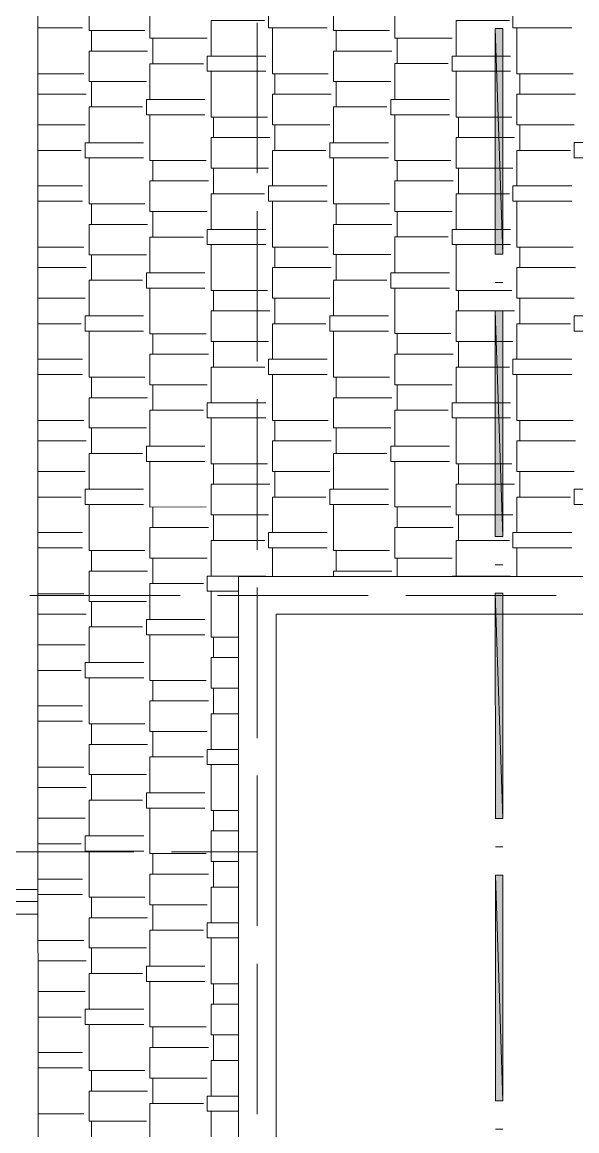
# Model space of a CAD drawing. Header units: metres. Extents: x 14 to 155, y 0 to 125.
# Drawn here: x 103.364 to 105.576, y 105.381 to 109.8 of the extents above; entities that cross this region are included whole.
import ezdxf

# ---------------------------------------------------------------- set-up
doc = ezdxf.new("R2010")
doc.units = ezdxf.units.M
doc.layers.add('PDF2_Geometry', color=7, linetype='Continuous', true_color=0xffbe80)
doc.layers.add('PDF2_Solid Fills', color=7, linetype='Continuous')

msp = doc.modelspace()

# ---------------------------------------------------------------- linework, layer by layer
at = {"layer": 'PDF2_Geometry', "color": 0, "lineweight": 5}
msp.add_lwpolyline([(103.4274, 106.2442), (101.469, 106.2441), (101.4688, 112.3917), (103.4271, 112.3918)], dxfattribs=at)
for points in [[(106.3024, 99.7912), (103.4275, 99.7911), (103.427, 112.3918), (114.5739, 112.3922), (114.5744, 99.7915), (113.7253, 99.7915), (113.7253, 98.1903), (106.3025, 98.19)], [(112.995, 105.2402), (112.9949, 107.5903), (104.2263, 107.5899), (104.2264, 105.4435), (104.2264, 104.0414), (108.375, 104.0416), (108.3749, 105.2401)], [(112.8446, 105.3907), (108.2245, 105.3905), (108.2246, 104.1905), (104.3768, 104.1903), (104.3767, 107.4396), (112.8446, 107.4399)]]:
    msp.add_lwpolyline(points, close=True, dxfattribs=at)
at = {"layer": 'PDF2_Geometry', "color": 0, "lineweight": 0}
for points in [[(103.6309, 109.9493), (103.6309, 109.766), (103.8534, 109.766)], [(104.6053, 109.9494), (104.6054, 109.7661), (104.8294, 109.7661)], [(104.1071, 109.8585), (103.8737, 109.8585), (103.8737, 109.7363)], [(104.5803, 109.8381), (104.3469, 109.8381), (104.3469, 109.7769)], [(105.0832, 109.8585), (104.8498, 109.8585), (104.8498, 109.7364)], [(105.5564, 109.8381), (105.3214, 109.8381), (105.3214, 109.777)], [(103.4272, 109.777), (103.6043, 109.777)], [(104.3312, 109.8068), (104.1181, 109.8067), (104.1181, 109.6641)], [(104.3014, 109.7974), (104.3014, 109.1973)], [(104.3469, 109.777), (104.5803, 109.777)], [(104.3625, 109.777), (104.3625, 109.5937), (104.585, 109.5938)], [(105.3073, 109.8068), (105.0942, 109.8068), (105.0942, 109.6642)], [(105.3214, 109.7771), (105.5564, 109.7771)], [(105.337, 109.7771), (105.337, 109.5938), (105.5611, 109.5938)], [(103.6403, 109.766), (103.6403, 109.6846)], [(103.8737, 109.7362), (104.1025, 109.7362)], [(103.8847, 109.7362), (103.8847, 109.6344)], [(104.6163, 109.7661), (104.6163, 109.6846)], [(104.8498, 109.7363), (105.0785, 109.7363)], [(104.8591, 109.7363), (104.8592, 109.6345)], [(103.8643, 109.6846), (103.6309, 109.6846), (103.6309, 109.5639), (103.8596, 109.5639)], [(104.3359, 109.6642), (104.1025, 109.6642), (104.1025, 109.6047), (104.3359, 109.6047)], [(104.8388, 109.6846), (104.6054, 109.6846), (104.6054, 109.5639), (104.8341, 109.5639)], [(105.312, 109.6643), (105.0785, 109.6643), (105.0785, 109.6047), (105.312, 109.6047)], [(104.0868, 109.6344), (103.8737, 109.6344), (103.8737, 109.4918)], [(104.1181, 109.6047), (104.1181, 109.4214)], [(105.0629, 109.6345), (104.8498, 109.6345), (104.8498, 109.4919)], [(105.0942, 109.6047), (105.0942, 109.4215)], [(103.4272, 109.5937), (103.6105, 109.5937)], [(103.6403, 109.5639), (103.6403, 109.4621)], [(104.3719, 109.5937), (104.3719, 109.5123)], [(104.6163, 109.5639), (104.6163, 109.4621)], [(105.348, 109.5938), (105.348, 109.5123)], [(103.4273, 109.5122), (103.6199, 109.5122)], [(104.596, 109.5123), (104.3625, 109.5123), (104.3625, 109.3901)], [(105.5705, 109.5123), (105.337, 109.5123), (105.337, 109.3901)], [(104.0931, 109.4918), (103.8596, 109.4918), (103.8596, 109.4307)], [(105.0676, 109.4919), (104.8341, 109.4919), (104.8341, 109.4307)], [(103.844, 109.4621), (103.6309, 109.4621), (103.6309, 109.3195)], [(103.8596, 109.4308), (104.0931, 109.4308)], [(103.8737, 109.4308), (103.8737, 109.2491)], [(104.1181, 109.4213), (104.3422, 109.4213)], [(104.1275, 109.4213), (104.1275, 109.3398)], [(104.8185, 109.4621), (104.6054, 109.4621), (104.6054, 109.3195)], [(104.8341, 109.4308), (105.0676, 109.4308)], [(104.8498, 109.4308), (104.8498, 109.2491)], [(105.0942, 109.4214), (105.3167, 109.4214)], [(105.1036, 109.4214), (105.1036, 109.3399)], [(103.4273, 109.39), (103.6152, 109.39)], [(104.3625, 109.39), (104.5913, 109.39)], [(104.3719, 109.39), (104.3719, 109.2882)], [(105.337, 109.3901), (105.5658, 109.3901)], [(105.348, 109.3901), (105.348, 109.2882)], [(104.3516, 109.34), (104.1181, 109.3399), (104.1181, 109.2178)], [(105.3277, 109.34), (105.0942, 109.34), (105.0942, 109.2178)], [(103.8487, 109.3195), (103.6152, 109.3195), (103.6152, 109.2584)], [(104.8248, 109.3195), (104.5913, 109.3195), (104.5913, 109.2584)], [(105.7991, 109.3196), (105.5657, 109.3196), (105.5657, 109.2584)], [(103.4273, 109.2882), (103.5996, 109.2882)], [(103.6152, 109.2585), (103.8487, 109.2585)], [(103.6309, 109.2585), (103.6309, 109.0752)], [(103.8737, 109.249), (104.0978, 109.249)], [(103.8847, 109.249), (103.8847, 109.1675)], [(104.5757, 109.2882), (104.3626, 109.2882), (104.3626, 109.1472)], [(104.5913, 109.2585), (104.8248, 109.2585)], [(104.6054, 109.2585), (104.6054, 109.0752)], [(104.8498, 109.249), (105.0739, 109.249)], [(104.8592, 109.249), (104.8592, 109.1676)], [(105.5501, 109.2882), (105.337, 109.2882), (105.337, 109.1472)], [(105.5657, 109.2585), (105.7991, 109.2585)], [(104.1181, 109.2177), (104.3469, 109.2177)], [(104.1275, 109.2177), (104.1275, 109.1159)], [(105.0942, 109.2177), (105.3214, 109.2177)], [(105.1036, 109.2177), (105.1036, 109.1159)], [(104.1072, 109.1675), (103.8737, 109.1675), (103.8737, 109.0454), (104.1025, 109.0454)], [(105.0832, 109.1676), (104.8498, 109.1676), (104.8498, 109.0454), (105.0786, 109.0454)], [(103.4273, 109.1472), (103.6043, 109.1472)], [(104.3312, 109.1159), (104.1181, 109.1159), (104.1181, 108.9733)], [(104.5803, 109.1472), (104.3469, 109.1472), (104.3469, 109.0861), (104.5804, 109.0861)], [(105.3073, 109.1159), (105.0942, 109.1159), (105.0942, 108.9733)], [(105.5564, 109.1472), (105.3214, 109.1472), (105.3214, 109.0861), (105.5564, 109.0861)], [(103.4273, 109.086), (103.6043, 109.086)], [(103.6309, 109.0751), (103.8534, 109.0751)], [(103.6403, 109.0751), (103.6403, 108.9936)], [(104.3626, 109.0861), (104.3626, 108.9028), (104.585, 108.9028)], [(104.6054, 109.0751), (104.8295, 109.0751)], [(104.6164, 109.0751), (104.6164, 108.9936)], [(105.337, 109.0861), (105.337, 108.9028), (105.5611, 108.9028)], [(103.8847, 109.0454), (103.8847, 108.9435)], [(104.3014, 109.047), (104.3015, 108.4469)], [(104.8592, 109.0454), (104.8592, 108.9436)], [(103.8644, 108.9937), (103.6309, 108.9937), (103.6309, 108.873), (103.8597, 108.873)], [(104.8388, 108.9937), (104.6054, 108.9937), (104.6054, 108.8731), (104.8342, 108.8731)], [(104.0868, 108.9435), (103.8737, 108.9435), (103.8737, 108.8009)], [(104.3359, 108.9733), (104.1025, 108.9733), (104.1025, 108.9137), (104.3359, 108.9137)], [(105.0629, 108.9436), (104.8498, 108.9436), (104.8498, 108.801)], [(105.312, 108.9733), (105.0786, 108.9733), (105.0786, 108.9138), (105.312, 108.9138)], [(103.4273, 108.9027), (103.6106, 108.9027)], [(104.1181, 108.9137), (104.1182, 108.7304), (104.3422, 108.7305)], [(104.3719, 108.9028), (104.3719, 108.8213)], [(105.0942, 108.9138), (105.0942, 108.7305), (105.3167, 108.7305)], [(105.348, 108.9028), (105.348, 108.8213)], [(103.6403, 108.873), (103.6403, 108.7712)], [(104.6164, 108.8731), (104.6164, 108.7712)], [(103.4273, 108.8213), (103.6199, 108.8213)], [(104.596, 108.8213), (104.3626, 108.8213), (104.3626, 108.6991), (104.5913, 108.6992)], [(105.5705, 108.8213), (105.337, 108.8213), (105.3371, 108.6992), (105.5658, 108.6992)], [(103.844, 108.7712), (103.6309, 108.7712), (103.6309, 108.6286)], [(104.0931, 108.8009), (103.8597, 108.8009), (103.8597, 108.7398), (104.0931, 108.7398)], [(104.8185, 108.7713), (104.6054, 108.7712), (104.6054, 108.6286)], [(105.0676, 108.801), (104.8342, 108.801), (104.8342, 108.7398), (105.0676, 108.7399)], [(105.2509, 108.7618), (105.2807, 108.7618)], [(103.8737, 108.7398), (103.8737, 108.5581), (104.0978, 108.5581)], [(104.1275, 108.7304), (104.1275, 108.649)], [(104.8498, 108.7398), (104.8498, 108.5582), (105.0739, 108.5582)], [(105.1036, 108.7305), (105.1036, 108.649)], [(103.4273, 108.6991), (103.6153, 108.6991)], [(104.3719, 108.6991), (104.372, 108.5973)], [(105.348, 108.6992), (105.348, 108.5974)], [(103.8487, 108.6286), (103.6153, 108.6286), (103.6153, 108.5675), (103.8487, 108.5675)], [(104.3516, 108.649), (104.1182, 108.649), (104.1182, 108.5268), (104.3469, 108.5268)], [(104.8248, 108.6287), (104.5913, 108.6286), (104.5913, 108.5675), (104.8248, 108.5675)], [(105.3277, 108.649), (105.0942, 108.649), (105.0942, 108.5269), (105.3214, 108.5269)], [(105.7992, 108.6287), (105.5657, 108.6287), (105.5657, 108.5676), (105.7992, 108.5676)], [(103.4273, 108.5973), (103.5996, 108.5973)], [(104.5757, 108.5973), (104.3626, 108.5973), (104.3626, 108.4563)], [(105.5502, 108.5974), (105.3371, 108.5974), (105.3371, 108.4564)], [(103.6309, 108.5675), (103.6309, 108.3842), (103.8534, 108.3842)], [(103.8847, 108.5581), (103.8847, 108.4766)], [(104.6054, 108.5675), (104.6054, 108.3842), (104.8295, 108.3842)], [(104.8592, 108.5582), (104.8592, 108.4767)], [(104.1275, 108.5268), (104.1275, 108.425)], [(105.1036, 108.5269), (105.1036, 108.425)], [(103.4273, 108.4563), (103.6043, 108.4563)], [(104.1072, 108.4767), (103.8737, 108.4766), (103.8738, 108.3545), (104.1025, 108.3545)], [(104.5804, 108.4563), (104.3469, 108.4563), (104.3469, 108.3952), (104.5804, 108.3952)], [(105.0833, 108.4767), (104.8498, 108.4767), (104.8498, 108.3545), (105.0786, 108.3545)], [(105.5564, 108.4564), (105.3214, 108.4564), (105.3214, 108.3952), (105.5564, 108.3952)], [(104.3313, 108.425), (104.1182, 108.425), (104.1182, 108.2824)], [(105.3073, 108.425), (105.0942, 108.425), (105.0942, 108.2824)], [(103.4273, 108.3952), (103.6043, 108.3952)], [(103.6403, 108.3842), (103.6403, 108.3027)], [(104.3626, 108.3952), (104.3626, 108.2119), (104.5851, 108.2119)], [(104.6164, 108.3842), (104.6164, 108.3028)], [(105.3371, 108.3952), (105.3371, 108.2119), (105.5611, 108.2119)], [(103.8847, 108.3545), (103.8847, 108.2527)], [(104.8592, 108.3545), (104.8592, 108.2527)], [(103.8644, 108.3027), (103.6309, 108.3027), (103.6309, 108.1821)], [(104.336, 108.2824), (104.1025, 108.2824), (104.1025, 108.2229), (104.336, 108.2229)], [(104.3015, 108.2965), (104.3015, 107.6964)], [(104.8389, 108.3028), (104.6054, 108.3028), (104.6054, 108.1821)], [(105.312, 108.2824), (105.0786, 108.2824), (105.0786, 108.2229), (105.312, 108.2229)], [(104.0869, 108.2526), (103.8738, 108.2526), (103.8738, 108.11)], [(105.0629, 108.2526), (104.8498, 108.2526), (104.8498, 108.11)], [(103.4273, 108.2119), (103.6106, 108.2119)], [(104.1182, 108.2229), (104.1182, 108.0396), (104.3423, 108.0396)], [(104.372, 108.2119), (104.372, 108.1304)], [(105.0942, 108.2229), (105.0943, 108.0396), (105.3167, 108.0396)], [(105.348, 108.2119), (105.348, 108.1305)], [(103.6309, 108.1822), (103.8597, 108.1822)], [(103.6403, 108.1822), (103.6403, 108.0803)], [(104.6054, 108.1822), (104.8342, 108.1822)], [(104.6164, 108.1822), (104.6164, 108.0804)], [(103.4273, 108.1304), (103.62, 108.1304)], [(104.0931, 108.1101), (103.8597, 108.1101), (103.8597, 108.0489), (104.0932, 108.0489)], [(104.596, 108.1304), (104.3626, 108.1304), (104.3626, 108.0083), (104.5914, 108.0083)], [(105.0676, 108.1101), (104.8342, 108.1101), (104.8342, 108.049), (105.0676, 108.049)], [(105.5705, 108.1305), (105.3371, 108.1305), (105.3371, 108.0083), (105.5658, 108.0083)], [(103.844, 108.0803), (103.6309, 108.0802), (103.6309, 107.9376)], [(104.8185, 108.0803), (104.6054, 108.0803), (104.6054, 107.9377)], [(103.4273, 108.0082), (103.6153, 108.0082)], [(103.8738, 108.0489), (103.8738, 107.8672), (104.0978, 107.8673)], [(104.1276, 108.0396), (104.1276, 107.9581)], [(104.372, 108.0083), (104.372, 107.9065)], [(104.8498, 108.049), (104.8498, 107.8673), (105.0739, 107.8673)], [(105.1036, 108.0396), (105.1036, 107.9581)], [(105.348, 108.0083), (105.3481, 107.9065)], [(103.8487, 107.9377), (103.6153, 107.9377), (103.6153, 107.8766), (103.8487, 107.8766)], [(104.3516, 107.9581), (104.1182, 107.9581), (104.1182, 107.8359), (104.347, 107.8359)], [(104.8248, 107.9378), (104.5914, 107.9378), (104.5914, 107.8766), (104.8248, 107.8767)], [(105.3277, 107.9581), (105.0943, 107.9581), (105.0943, 107.836), (105.3214, 107.836)], [(105.7992, 107.9378), (105.5657, 107.9378), (105.5658, 107.8767), (105.7992, 107.8767)], [(103.4273, 107.9064), (103.5996, 107.9064)], [(103.6309, 107.8766), (103.631, 107.6933), (103.8534, 107.6933)], [(104.5757, 107.9065), (104.3626, 107.9065), (104.3626, 107.7654)], [(104.6054, 107.8766), (104.6054, 107.6934), (104.8295, 107.6934)], [(105.5502, 107.9065), (105.3371, 107.9065), (105.3371, 107.7655)], [(103.8847, 107.8672), (103.8847, 107.7858)], [(104.1276, 107.8359), (104.1276, 107.7341)], [(104.8592, 107.8673), (104.8592, 107.7858)], [(105.1036, 107.836), (105.1036, 107.7342)], [(104.1072, 107.7858), (103.8738, 107.7858), (103.8738, 107.6636)], [(105.0833, 107.7858), (104.8498, 107.7858), (104.8499, 107.6636)], [(103.4273, 107.7654), (103.6043, 107.7654)], [(104.5804, 107.7655), (104.347, 107.7654), (104.347, 107.7043), (104.5804, 107.7043)], [(105.5565, 107.7655), (105.3214, 107.7655), (105.3214, 107.7044), (105.5565, 107.7044)], [(103.4273, 107.7043), (103.6043, 107.7043)], [(104.3313, 107.734), (104.1182, 107.734), (104.1182, 107.5914)], [(104.3626, 107.7043), (104.3626, 107.5899)], [(105.3074, 107.7341), (105.0943, 107.7341), (105.0943, 107.5915)], [(105.3371, 107.7044), (105.3371, 107.59)], [(103.6403, 107.6933), (103.6403, 107.6118)], [(103.8738, 107.6635), (104.1025, 107.6635)], [(103.8847, 107.6635), (103.8848, 107.5617)], [(104.6164, 107.6934), (104.6164, 107.6119)], [(104.8499, 107.6636), (105.0786, 107.6636)], [(104.8592, 107.6636), (104.8592, 107.59)], [(103.8644, 107.6119), (103.631, 107.6118), (103.631, 107.4912), (103.8597, 107.4912)], [(104.8389, 107.6119), (104.6054, 107.6119), (104.6054, 107.5899)], [(105.2509, 107.6369), (105.2807, 107.6369)], [(104.336, 107.5915), (104.1025, 107.5915), (104.1025, 107.532), (104.2263, 107.532)], [(105.3121, 107.5916), (105.0786, 107.5916), (105.0786, 107.59)], [(103.4273, 107.521), (103.6106, 107.521)], [(104.0869, 107.5617), (103.8738, 107.5617), (103.8738, 107.4191)], [(104.1182, 107.532), (104.1182, 107.3487), (104.2263, 107.3487)], [(104.3015, 107.5461), (104.3015, 106.946)], [(103.3944, 107.5147), (103.9944, 107.5147)], [(103.6403, 107.4912), (103.6403, 107.3894)], [(104.1432, 107.5147), (104.7433, 107.5148)], [(104.8937, 107.5148), (105.4938, 107.5148)], [(103.4273, 107.4395), (103.62, 107.4395)], [(103.8441, 107.3894), (103.631, 107.3894), (103.631, 107.2468)], [(104.0932, 107.4192), (103.8597, 107.4192), (103.8597, 107.3581), (104.0932, 107.3581)], [(103.8738, 107.3581), (103.8738, 107.1764)], [(104.1276, 107.3487), (104.1276, 107.2672)], [(103.4273, 107.3173), (103.6153, 107.3173)], [(104.2263, 107.2672), (104.1182, 107.2672), (104.1182, 107.1451)], [(103.4273, 107.2154), (103.5997, 107.2155)], [(103.8488, 107.2469), (103.6153, 107.2469), (103.6153, 107.1857), (103.8488, 107.1857)], [(103.631, 107.1857), (103.631, 107.0024), (103.8535, 107.0025)], [(103.8738, 107.1763), (104.0979, 107.1763)], [(103.8848, 107.1763), (103.8848, 107.0948)], [(104.1182, 107.145), (104.2263, 107.145)], [(104.1276, 107.145), (104.1276, 107.0432)], [(104.1072, 107.0949), (103.8738, 107.0949), (103.8738, 106.9727)], [(103.4273, 107.0744), (103.6044, 107.0744)], [(104.2263, 107.0432), (104.1182, 107.0432), (104.1182, 106.9006)], [(103.4273, 107.0134), (103.6044, 107.0134)], [(103.6404, 107.0024), (103.6404, 106.921)], [(103.8738, 106.9726), (104.1026, 106.9727)], [(103.8848, 106.9726), (103.8848, 106.8708)], [(103.8644, 106.921), (103.631, 106.921), (103.631, 106.8003), (103.8598, 106.8003)], [(104.0869, 106.8708), (103.8738, 106.8708), (103.8738, 106.7282)], [(104.2263, 106.9006), (104.1026, 106.9006), (104.1026, 106.841), (104.2263, 106.841)], [(103.4274, 106.83), (103.6106, 106.83)], [(104.1182, 106.841), (104.1182, 106.6577), (104.2263, 106.6577)], [(103.6404, 106.8003), (103.6404, 106.6985)], [(104.3015, 106.7972), (104.3015, 106.1972)], [(103.4274, 106.7486), (103.62, 106.7487)], [(104.0932, 106.7282), (103.8598, 106.7282), (103.8598, 106.6671)], [(103.8441, 106.6985), (103.631, 106.6985), (103.631, 106.5559)], [(103.8598, 106.6672), (104.0932, 106.6672)], [(103.8738, 106.6672), (103.8738, 106.4855)], [(104.1276, 106.6577), (104.1276, 106.5763)], [(103.4274, 106.6264), (103.6153, 106.6264)], [(103.8488, 106.5559), (103.6153, 106.5559), (103.6153, 106.4948), (103.8488, 106.4948)], [(104.2263, 106.5763), (104.1182, 106.5763), (104.1182, 106.4541), (104.2263, 106.4541)], [(103.4274, 106.5246), (103.5997, 106.5246)], [(105.251, 106.5121), (105.2808, 106.5121)], [(103.2096, 106.4933), (103.8096, 106.4933)], [(103.631, 106.4948), (103.631, 106.3115), (103.8535, 106.3115)], [(103.8738, 106.4854), (104.0979, 106.4854)], [(103.8848, 106.4854), (103.8848, 106.4039)], [(103.96, 106.4933), (104.3015, 106.4933)], [(104.1276, 106.4541), (104.1276, 106.3523)], [(103.4274, 106.3836), (103.6044, 106.3836)], [(104.1073, 106.4039), (103.8738, 106.4039), (103.8738, 106.2818), (104.1026, 106.2818)], [(103.4274, 106.2943), (101.6194, 106.2942), (101.6194, 106.3428), (103.4274, 106.3429)], [(104.2263, 106.3523), (104.1182, 106.3523), (104.1183, 106.2097)], [(103.4274, 106.3224), (103.6044, 106.3224)], [(103.6404, 106.3115), (103.6404, 106.23)], [(103.8848, 106.2818), (103.8848, 106.18)], [(103.8645, 106.23), (103.631, 106.23), (103.631, 106.1093)], [(104.2264, 106.2097), (104.1026, 106.2097), (104.1026, 106.1501), (104.2264, 106.1502)], [(104.0869, 106.18), (103.8738, 106.18), (103.8738, 106.0374)], [(103.4274, 106.1392), (103.6107, 106.1392)], [(103.631, 106.1094), (103.8598, 106.1094)], [(103.6404, 106.1094), (103.6404, 106.0076)], [(104.1183, 106.1501), (104.1183, 105.9669), (104.2264, 105.9669)], [(103.4274, 106.0577), (103.62, 106.0577)], [(104.0932, 106.0374), (103.8598, 106.0374), (103.8598, 105.9762), (104.0932, 105.9762)], [(104.3015, 106.0467), (104.3016, 105.4467)], [(103.8441, 106.0076), (103.631, 106.0076), (103.631, 105.865)], [(103.8738, 105.9762), (103.8739, 105.7945), (104.0979, 105.7945)], [(103.4274, 105.9355), (103.6154, 105.9355)], [(104.1276, 105.9669), (104.1276, 105.8854)], [(103.8488, 105.865), (103.6154, 105.865), (103.6154, 105.8039), (103.8488, 105.8039)], [(104.2264, 105.8854), (104.1183, 105.8854), (104.1183, 105.7632), (104.2264, 105.7632)], [(103.4274, 105.8337), (103.5997, 105.8337)], [(103.631, 105.8039), (103.631, 105.6206), (103.8535, 105.6206)], [(103.8848, 105.7945), (103.8848, 105.7131)], [(104.1276, 105.7632), (104.1276, 105.6614)], [(104.1073, 105.7131), (103.8739, 105.7131), (103.8739, 105.5909), (104.1026, 105.5909)], [(103.4274, 105.6927), (103.6044, 105.6927)], [(103.4274, 105.6316), (103.6044, 105.6316)], [(103.6404, 105.6206), (103.6404, 105.5391)], [(104.2264, 105.6614), (104.1183, 105.6614), (104.1183, 105.5188)], [(103.8848, 105.5909), (103.8848, 105.4891)], [(103.8645, 105.5391), (103.631, 105.5391), (103.631, 105.4185), (103.8598, 105.4185)], [(104.087, 105.489), (103.8739, 105.489), (103.8739, 105.3464)], [(104.2264, 105.5188), (104.1026, 105.5188), (104.1026, 105.4593), (104.2264, 105.4593)], [(103.4274, 105.4483), (103.6107, 105.4483)], [(104.1183, 105.4593), (104.1183, 105.276), (104.2264, 105.276)], [(103.6404, 105.4185), (103.6404, 105.3167)], [(105.251, 105.3872), (105.2808, 105.3872)]]:
    msp.add_lwpolyline(points, dxfattribs=at)
for points in [[(105.2509, 108.8747), (105.2807, 108.8747), (105.2509, 109.774)], [(105.2807, 108.8747), (105.2509, 109.774), (105.2807, 109.774)], [(105.2509, 107.7497), (105.2807, 107.7497), (105.2509, 108.649)], [(105.2807, 107.7497), (105.2509, 108.649), (105.2807, 108.649)], [(105.251, 106.6249), (105.2808, 106.6249), (105.2509, 107.5242)], [(105.2808, 106.6249), (105.2509, 107.5242), (105.2808, 107.5242)], [(105.251, 105.5), (105.2808, 105.5), (105.251, 106.3993)], [(105.2808, 105.5), (105.251, 106.3993), (105.2808, 106.3993)]]:
    msp.add_lwpolyline(points, close=True, dxfattribs=at)
at = {"layer": 'PDF2_Solid Fills', "color": 0, "transparency": 33554559}
for points in [[(105.2509, 109.7739), (105.2807, 108.8747), (105.2807, 109.7739)], [(105.2509, 108.8747), (105.2807, 108.8747), (105.2509, 109.7739)], [(105.2509, 108.649), (105.2807, 107.7497), (105.2807, 108.649)], [(105.2509, 107.7497), (105.2807, 107.7497), (105.2509, 108.649)], [(105.2509, 107.5242), (105.2808, 106.6249), (105.2808, 107.5242)], [(105.251, 106.6249), (105.2808, 106.6249), (105.2509, 107.5242)], [(105.251, 106.3994), (105.2808, 105.5001), (105.2808, 106.3994)], [(105.251, 105.5001), (105.2808, 105.5001), (105.251, 106.3994)]]:
    msp.add_solid(points, dxfattribs=at)

doc.saveas('drawing.dxf')
